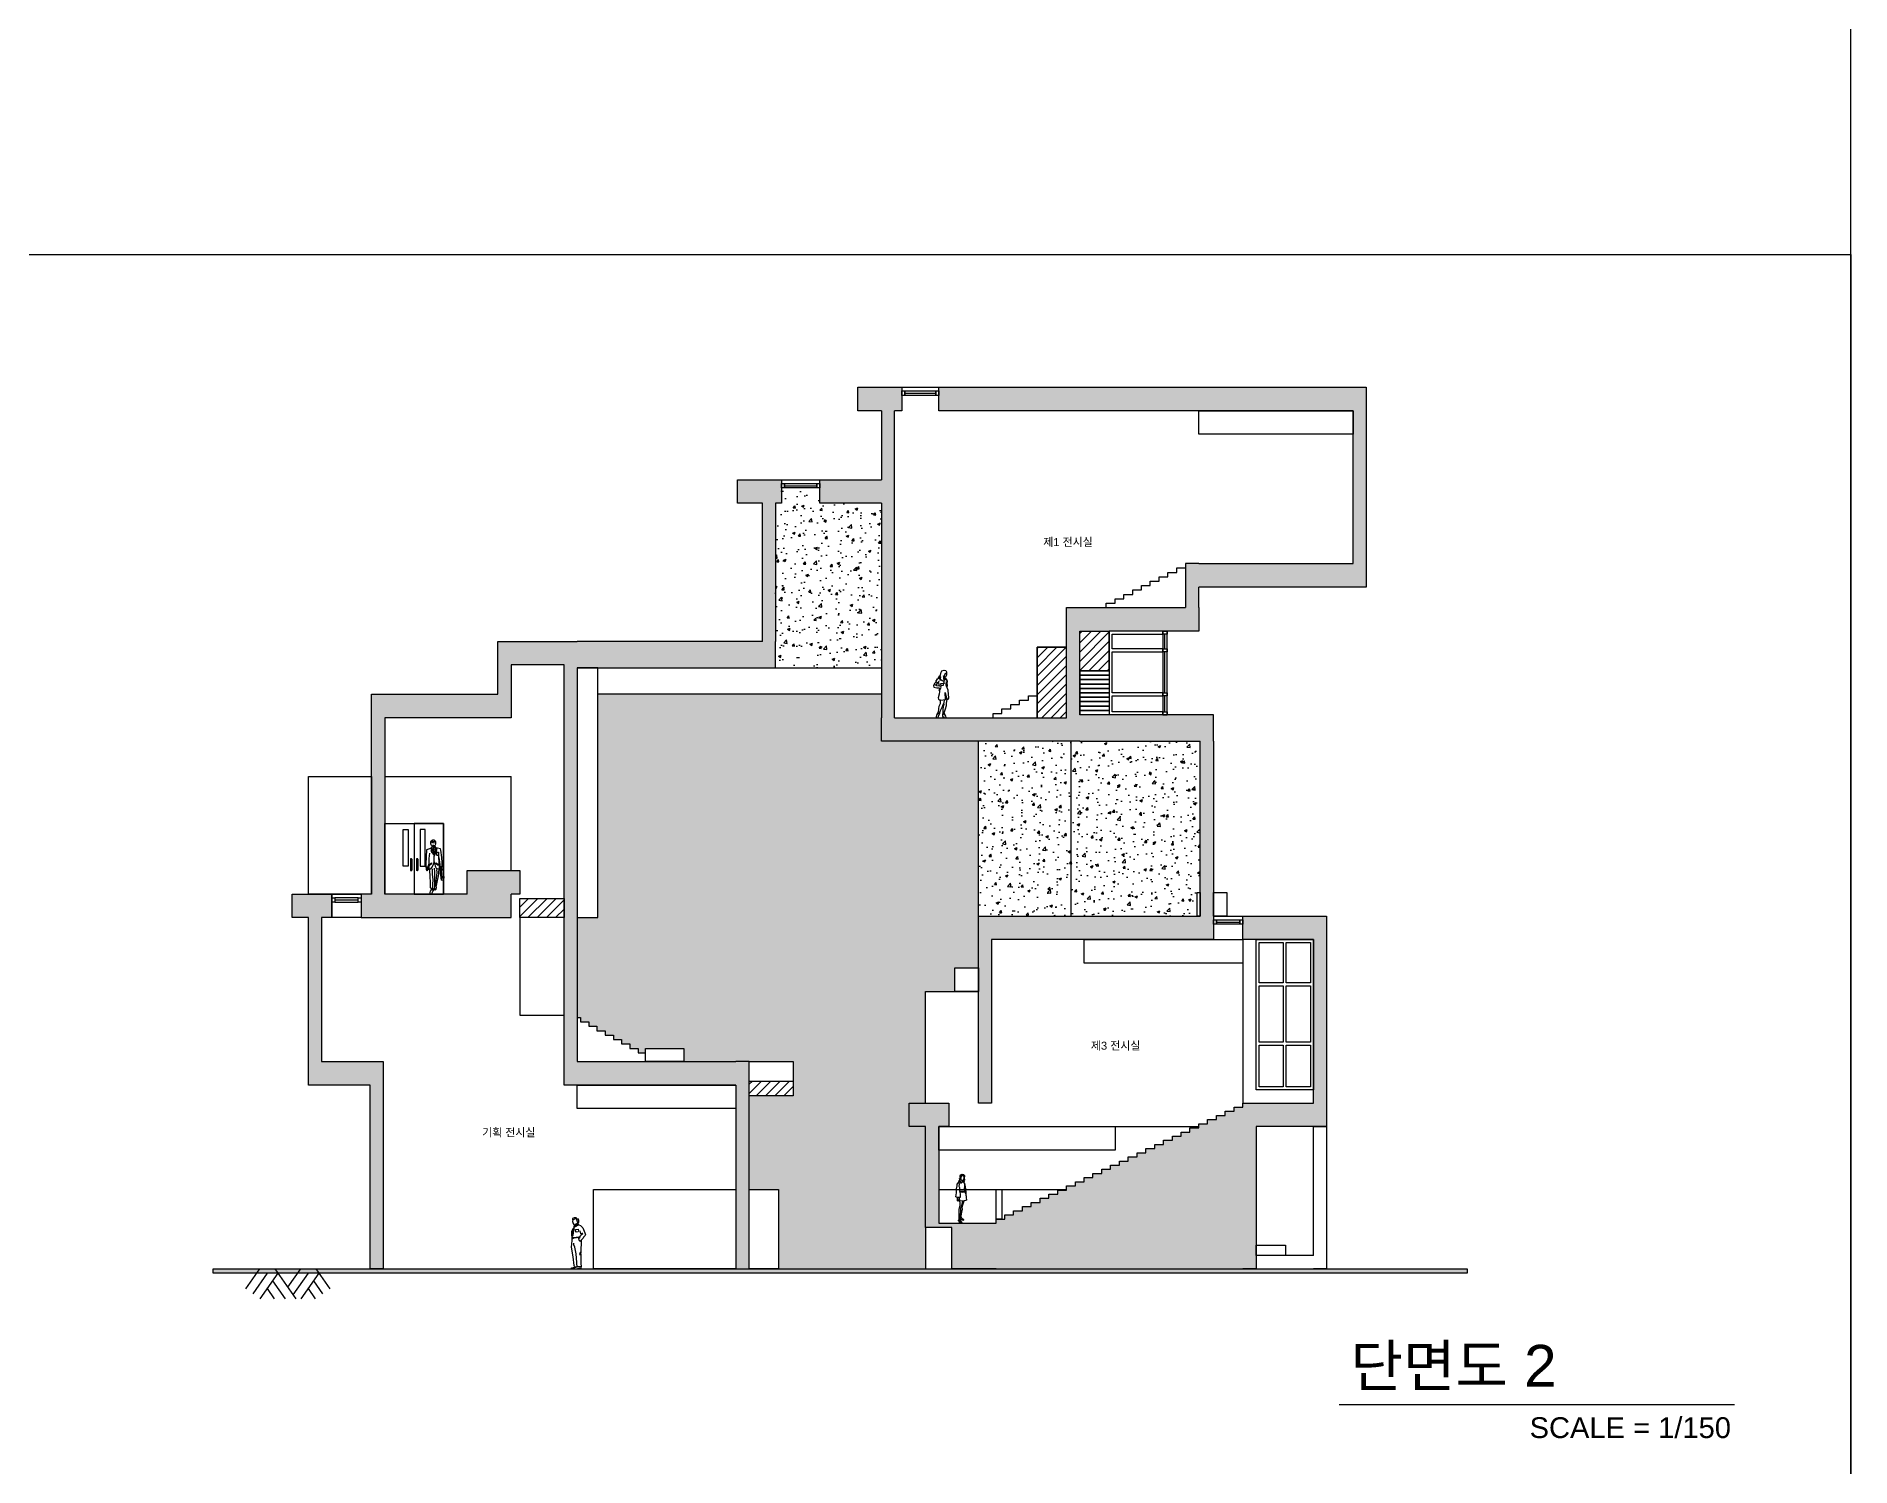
# Model space of a CAD drawing. Header units: millimetres. Extents: x 0 to 336000, y 0 to 193050.
# Drawn here: x 64260 to 126000, y 47842 to 96525 of the extents above; entities that cross this region are included whole.
import ezdxf

# ---------------------------------------------------------------- set-up
doc = ezdxf.new("R2010")
doc.units = ezdxf.units.MM
doc.header["$LTSCALE"] = 20
for name, color, linetype in [('계단', 3, 'Continuous'), ('단면', 2, 'Continuous'), ('대지선', 7, 'Continuous'), ('바닥 해치', 5, 'Continuous'), ('옅은선', 40, 'Continuous'), ('유리', 7, 'Continuous'), ('입면', 7, 'Continuous'), ('창호', 4, 'Continuous')]:
    doc.layers.add(name, color=color, linetype=linetype)
doc.styles.get("Standard").update_dxf_attribs({"font": 'arial.ttf'})

msp = doc.modelspace()

# ---------------------------------------------------------------- hatches: boundary and pattern name
at = {"layer": '단면'}
h = msp.add_hatch(color=256, dxfattribs=at)
h.dxf.hatch_style = 1
h.paths.add_polyline_path([(105767, 59420), (108167, 59420), (108167, 60220), (108167, 66580), (107717, 66580), (105317, 66580), (105317, 65780), (107717, 65780), (107717, 60220), (105767, 60220), (105317, 60220), (105317, 60079), (105017, 60079), (105017, 59938), (104717, 59938), (104717, 59797), (104417, 59797), (104417, 59656), (104117, 59656), (104117, 59515), (103817, 59515), (103817, 59374), (103517, 59374), (103517, 59233), (103217, 59233), (103217, 59092), (102917, 59092), (102917, 58951), (102617, 58951), (102617, 58810), (102317, 58810), (102317, 58669), (102017, 58669), (102017, 58528), (101717, 58528), (101717, 58387), (101417, 58387), (101417, 58246), (101117, 58246), (101117, 58105), (100817, 58105), (100817, 57964), (100517, 57964), (100517, 57823), (100217, 57823), (100217, 57682), (99917, 57682), (99917, 57541), (99617, 57541), (99617, 57400), (99317, 57400), (99317, 57259), (99017, 57259), (99017, 57118), (98717, 57118), (98717, 56977), (98417, 56977), (98417, 56836), (98117, 56836), (98117, 56695), (97817, 56695), (97817, 56554), (97517, 56554), (97517, 56413), (97217, 56413), (97217, 56272), (96917, 56272), (96917, 56131), (95417, 56131), (94967, 56131), (94967, 59420), (95317, 59420), (95317, 60220), (93967, 60220), (93967, 59420), (94517, 59420), (94517, 55981), (94967, 55981), (95417, 55981), (95417, 54580), (105767, 54580)])
h.paths.add_polyline_path([(103817, 77080), (103817, 77780), (109517, 77780), (109517, 78580), (109517, 84580), (109067, 84580), (94967, 84580), (94967, 83780), (109067, 83780), (109067, 78580), (103817, 78580), (103367, 78580), (103367, 77080), (99767, 77080), (99317, 77080), (99317, 75730), (99317, 73330), (98317, 73330), (93467, 73330), (93467, 83780), (93717, 83780), (93717, 84580), (92217, 84580), (92217, 83780), (93017, 83780), (93017, 81430), (90917, 81430), (90917, 80630), (93017, 80630), (93017, 73330), (93017, 72530), (99767, 72530), (103867, 72530), (103867, 66580), (96767, 66580), (96317, 66580), (96317, 60220), (96767, 60220), (96767, 65780), (104317, 65780), (104317, 66580), (104317, 72530), (104317, 73430), (99767, 73430), (99767, 74930), (99767, 76280), (100767, 76280), (103817, 76280)])
h.paths.add_polyline_path([(89417, 75930), (89417, 80630), (89617, 80630), (89617, 81430), (88117, 81430), (88117, 80630), (88967, 80630), (88967, 75930), (82667, 75930), (82217, 75930), (80417, 75930), (79967, 75930), (79967, 74130), (76117, 74130), (75667, 74130), (75667, 67330), (75317, 67330), (75317, 66530), (80417, 66530), (80417, 67330), (80717, 67330), (80717, 68130), (78917, 68130), (78917, 67330), (76117, 67330), (76117, 73330), (79967, 73330), (80417, 73330), (80417, 75130), (82217, 75130), (82217, 61630), (82217, 60830), (88067, 60830), (88067, 54580), (88517, 54580), (88517, 61630), (88067, 61630), (82667, 61630), (82667, 75030), (89417, 75030)])
h.paths.add_polyline_path([(76067, 61630), (75617, 61630), (73967, 61630), (73967, 66530), (74317, 66530), (74317, 67330), (72967, 67330), (72967, 66530), (73517, 66530), (73517, 61630), (73517, 60830), (75617, 60830), (75617, 54580), (76067, 54580)])
at = {"layer": '대지선'}
h = msp.add_hatch(color=256, dxfattribs=at)
h.dxf.hatch_style = 1
h.paths.add_polyline_path([(112950, 54580), (70275, 54580), (70275, 54430), (112950, 54430)])
at = {"layer": '바닥 해치'}
h = msp.add_hatch(dxfattribs=at)
h.set_pattern_fill('AR-CONC', color=256, scale=5)
h.paths.add_polyline_path([(93017, 80630), (90917, 80630), (90917, 81155), (90817, 81155), (89717, 81155), (89617, 81155), (89617, 80630), (89417, 80630), (89417, 75930), (89417, 75030), (93017, 75030)])
h.paths.add_polyline_path([(99467, 72530), (96317, 72530), (96317, 66580), (96767, 66580), (99467, 66580)])
h.paths.add_polyline_path([(103867, 72530), (99767, 72530), (99467, 72530), (99467, 66580), (103767, 66580), (103767, 67380), (103867, 67380)])
h = msp.add_hatch(dxfattribs=at)
h.set_pattern_fill('ANSI31', color=256, scale=70)
h.paths.add_polyline_path([(82217, 67180), (80717, 67180), (80717, 66530), (82217, 66530)])
h.paths.add_polyline_path([(90017, 60969), (88517, 60969), (88517, 60469), (90017, 60469)])
h.paths.add_polyline_path([(99317, 75730), (98317, 75730), (98317, 73330), (99317, 73330)])
h.paths.add_polyline_path([(100767, 76280), (99767, 76280), (99767, 74930), (100767, 74930)])
h = msp.add_hatch(dxfattribs=at)
h.set_pattern_fill('AR-CONC', color=256, scale=5)
h.paths.add_polyline_path([(96317, 72530), (93017, 72530), (93017, 73330), (93017, 74130), (83367, 74130), (83367, 66530), (82667, 66530), (82667, 63130), (82777, 63130), (82777, 62980), (83057, 62980), (83057, 62830), (83337, 62830), (83337, 62680), (83617, 62680), (83617, 62530), (83897, 62530), (83897, 62380), (84177, 62380), (84177, 62230), (84457, 62230), (84457, 62080), (84737, 62080), (84737, 61930), (84985, 61930), (84985, 62080), (86297, 62080), (86297, 61630), (88067, 61630), (88517, 61630), (90017, 61630), (90017, 60969), (90017, 60469), (88517, 60469), (88517, 57280), (89517, 57280), (89517, 54580), (94517, 54580), (94517, 55981), (94517, 59420), (93967, 59420), (93967, 60220), (94517, 60220), (94517, 64020), (95517, 64020), (95517, 64820), (96317, 64820), (96317, 66580)])

# ---------------------------------------------------------------- linework, layer by layer
for points in [[(126000, 44550), (126000, 193050), (336000, 193050), (336000, 44550), (126000, 44550)], [(63000, 44550), (63000, 89100), (126000, 89100), (126000, 44550), (63000, 44550)]]:
    msp.add_lwpolyline(points, close=True)
at = {"layer": '계단'}
for p, q in [((103067, 78280), (103067, 78430)), ((103067, 78430), (103367, 78430)), ((101867, 77680), (101867, 77830)), ((101867, 77830), (102167, 77830)), ((102167, 77830), (102167, 77980)), ((102167, 77980), (102467, 77980)), ((102467, 77980), (102467, 78130)), ((102467, 78130), (102767, 78130)), ((102767, 78130), (102767, 78280)), ((102767, 78280), (103067, 78280)), ((100667, 77080), (100667, 77230)), ((100667, 77230), (100967, 77230)), ((100967, 77230), (100967, 77380)), ((100967, 77380), (101267, 77380)), ((101267, 77380), (101267, 77530)), ((101267, 77530), (101567, 77530)), ((101567, 77530), (101567, 77680)), ((101567, 77680), (101867, 77680)), ((96817, 73330), (96817, 73480)), ((96817, 73480), (97117, 73480)), ((97117, 73480), (97117, 73630)), ((97117, 73630), (97417, 73630)), ((97417, 73630), (97417, 73780)), ((97417, 73780), (97717, 73780)), ((97717, 73780), (97717, 73930)), ((97717, 73930), (98017, 73930)), ((98017, 73930), (98017, 74080)), ((98017, 74080), (98317, 74080)), ((80717, 66530), (80717, 63205)), ((80717, 63205), (82217, 63205)), ((82667, 63130), (82777, 63130)), ((82777, 63130), (82777, 62980)), ((82777, 62980), (83057, 62980)), ((83057, 62980), (83057, 62830)), ((83057, 62830), (83337, 62830)), ((83337, 62830), (83337, 62680)), ((83337, 62680), (83617, 62680)), ((83617, 62680), (83617, 62530)), ((83617, 62530), (83897, 62530)), ((83897, 62530), (83897, 62380)), ((83897, 62380), (84177, 62380)), ((84177, 62380), (84177, 62230)), ((84177, 62230), (84457, 62230)), ((84457, 62230), (84457, 62080)), ((84457, 62080), (84737, 62080)), ((84737, 62080), (84737, 61930)), ((84737, 61930), (84985, 61930))]:
    msp.add_line(p, q, dxfattribs=at)
for points in [[(99767, 74930), (100767, 74930), (100767, 74780), (99767, 74780)], [(99767, 74780), (100767, 74780), (100767, 74630), (99767, 74630)], [(99767, 74630), (100767, 74630), (100767, 74480), (99767, 74480)], [(99767, 74480), (100767, 74480), (100767, 74330), (99767, 74330)], [(99767, 74330), (100767, 74330), (100767, 74180), (99767, 74180)], [(99767, 74180), (100767, 74180), (100767, 74030), (99767, 74030)], [(99767, 74030), (100767, 74030), (100767, 73880), (99767, 73880)], [(99767, 73880), (100767, 73880), (100767, 73730), (99767, 73730)], [(99767, 73730), (100767, 73730), (100767, 73580), (99767, 73580)], [(99767, 73580), (100767, 73580), (100767, 73430), (99767, 73430)]]:
    msp.add_lwpolyline(points, close=True, dxfattribs=at)
at = {"layer": '단면'}
for p, q in [((104717, 59797), (104717, 59938)), ((104717, 59938), (105017, 59938)), ((105017, 59938), (105017, 60079)), ((105017, 60079), (105317, 60079)), ((103517, 59233), (103517, 59374)), ((103517, 59374), (103817, 59374)), ((103817, 59374), (103817, 59515)), ((103817, 59515), (104117, 59515)), ((104117, 59515), (104117, 59656)), ((104117, 59656), (104417, 59656)), ((104417, 59656), (104417, 59797)), ((104417, 59797), (104717, 59797)), ((102017, 58528), (102017, 58669)), ((102017, 58669), (102317, 58669)), ((102317, 58669), (102317, 58810)), ((102317, 58810), (102617, 58810)), ((102617, 58810), (102617, 58951)), ((102617, 58951), (102917, 58951)), ((102917, 58951), (102917, 59092)), ((102917, 59092), (103217, 59092)), ((103217, 59092), (103217, 59233)), ((103217, 59233), (103517, 59233)), ((100817, 57964), (100817, 58105)), ((100817, 58105), (101117, 58105)), ((101117, 58105), (101117, 58246)), ((101117, 58246), (101417, 58246)), ((101417, 58246), (101417, 58387)), ((101417, 58387), (101717, 58387)), ((101717, 58387), (101717, 58528)), ((101717, 58528), (102017, 58528)), ((99617, 57400), (99617, 57541)), ((99617, 57541), (99917, 57541)), ((99917, 57541), (99917, 57682)), ((99917, 57682), (100217, 57682)), ((100217, 57682), (100217, 57823)), ((100217, 57823), (100517, 57823)), ((100517, 57823), (100517, 57964)), ((100517, 57964), (100817, 57964)), ((98117, 56695), (98117, 56836)), ((98117, 56836), (98417, 56836)), ((98417, 56836), (98417, 56977)), ((98417, 56977), (98717, 56977)), ((98717, 56977), (98717, 57118)), ((98717, 57118), (99017, 57118)), ((99017, 57118), (99017, 57259)), ((99017, 57259), (99317, 57259)), ((99317, 57259), (99317, 57400)), ((99317, 57400), (99617, 57400)), ((96917, 56131), (96917, 56272)), ((96917, 56272), (97217, 56272)), ((97217, 56272), (97217, 56413)), ((97217, 56413), (97517, 56413)), ((97517, 56413), (97517, 56554)), ((97517, 56554), (97817, 56554)), ((97817, 56554), (97817, 56695)), ((97817, 56695), (98117, 56695)), ((108589, 49958), (122047, 49958))]:
    msp.add_line(p, q, dxfattribs=at)
for points in [[(93017, 83780), (92217, 83780), (92217, 84580), (93717, 84580), (93717, 83780), (93467, 83780)], [(109067, 83780), (94967, 83780), (94967, 84580), (109067, 84580)], [(109067, 84580), (109067, 84580), (109517, 84580), (109517, 78580)], [(93017, 83780), (93017, 81430)], [(93467, 73330), (93467, 83780)], [(109067, 78580), (109067, 83780)], [(88967, 80630), (88117, 80630), (88117, 81430), (89617, 81430), (89617, 80630), (89417, 80630)], [(93017, 80630), (90917, 80630), (90917, 81430), (93017, 81430)], [(88967, 75930), (88967, 80630)], [(89417, 80630), (89417, 80630), (89417, 75930)], [(93017, 80630), (93017, 73330)], [(103817, 78580), (103367, 78580), (103367, 77080)], [(103817, 78580), (109067, 78580)], [(109517, 78580), (109517, 77780), (103817, 77780)], [(103817, 77080), (103817, 77780)], [(99317, 75730), (99317, 77080), (99767, 77080)], [(99767, 77080), (103367, 77080)], [(103817, 77080), (103817, 76280), (100767, 76280)], [(99767, 74930), (100767, 74930), (100767, 76280)], [(79967, 74130), (79967, 75930), (80417, 75930)], [(80417, 75930), (82217, 75930)], [(82217, 75930), (82667, 75930)], [(82667, 75030), (89417, 75030), (89417, 75930)], [(88967, 75930), (82667, 75930)], [(98317, 73330), (98317, 75730), (99317, 75730)], [(80417, 75130), (80417, 73330), (79967, 73330)], [(82217, 75130), (80417, 75130)], [(82217, 61630), (82217, 75130)], [(82667, 75030), (82667, 61630)], [(99767, 74930), (99767, 73430)], [(75667, 67330), (75667, 74130), (76117, 74130)], [(76117, 74130), (79967, 74130)], [(76117, 73330), (76117, 67330)], [(79967, 73330), (76117, 73330)], [(99767, 72530), (93017, 72530), (93017, 73330)], [(93467, 73330), (98317, 73330)], [(104317, 72530), (104317, 73430), (99767, 73430)], [(99767, 72530), (103867, 72530)], [(103867, 66580), (103867, 72530)], [(104317, 72530), (104317, 72530), (104317, 66580)], [(78917, 67330), (78917, 68130), (80717, 68130), (80717, 67330), (80417, 67330)], [(73517, 66530), (72967, 66530), (72967, 67330), (74317, 67330), (74317, 66530), (73967, 66530)], [(75667, 67330), (75317, 67330), (75317, 66530), (80417, 66530), (80417, 67330)], [(78917, 67330), (76117, 67330)], [(73517, 61630), (73517, 66530)], [(73967, 66530), (73967, 66530), (73967, 61630)], [(96767, 65780), (96767, 60220), (96317, 60220), (96317, 66580), (96767, 66580)], [(96767, 66580), (103867, 66580)], [(104317, 66580), (104317, 65780), (96767, 65780)], [(107717, 65780), (105317, 65780), (105317, 66580), (107717, 66580)], [(107717, 66580), (107717, 66580), (108167, 66580), (108167, 60220)], [(107717, 60220), (107717, 60220), (107717, 65780)], [(75617, 60830), (73517, 60830), (73517, 61630)], [(73967, 61630), (75617, 61630)], [(75617, 61630), (76067, 61630), (76067, 54580), (75617, 54580), (75617, 60830)], [(88067, 60830), (82217, 60830), (82217, 61630)], [(82667, 61630), (88067, 61630)], [(88067, 60830), (88067, 54580), (88517, 54580), (88517, 61630), (88067, 61630)], [(94517, 59420), (93967, 59420), (93967, 60220), (95317, 60220), (95317, 59420), (94967, 59420)], [(105317, 60079), (105317, 60220), (105767, 60220)], [(108167, 60220), (108167, 60220), (108167, 59420), (105767, 59420)], [(105767, 60220), (107717, 60220)], [(94967, 55981), (94517, 55981), (94517, 59420)], [(94967, 59420), (94967, 56131)], [(105767, 59420), (105767, 54580), (105317, 54580)], [(94967, 56131), (95417, 56131)], [(95417, 55981), (94967, 55981)], [(95417, 56131), (96917, 56131)], [(96917, 54580), (95417, 54580), (95417, 55981)]]:
    msp.add_lwpolyline(points, dxfattribs=at)
for points in [[(99767, 76280), (100767, 76280), (100767, 74930), (99767, 74930)], [(98317, 73330), (99317, 73330), (99317, 75730), (98317, 75730)], [(80717, 67180), (82217, 67180), (82217, 66530), (80717, 66530)], [(84985, 62080), (86297, 62080), (86297, 61630), (84985, 61630)], [(88517, 60969), (90017, 60969), (90017, 60469), (88517, 60469)]]:
    msp.add_lwpolyline(points, close=True, dxfattribs=at)
at = {"layer": '대지선'}
for p, q in [((71853, 54580), (71377, 53899)), ((72115, 54430), (71623, 53727)), ((72481, 54430), (71869, 53555)), ((72376, 54580), (73093, 53555)), ((73246, 54580), (72811, 53958)), ((73507, 54430), (72994, 53697)), ((73873, 54430), (73261, 53555)), ((73768, 54580), (74244, 53899)), ((72115, 53907), (72360, 53555)), ((72298, 54168), (72727, 53555)), ((73507, 53907), (73753, 53555)), ((73690, 54168), (73998, 53727))]:
    msp.add_line(p, q, dxfattribs=at)
msp.add_lwpolyline([(112950, 54430), (70275, 54430), (70275, 54580), (112950, 54580)], close=True, dxfattribs=at)
at = {"layer": '옅은선'}
for p, q in [((94958, 74690), (94984, 74750)), ((94984, 74750), (95032, 74782)), ((95038, 74725), (94984, 74690)), ((95032, 74782), (95048, 74884)), ((95032, 74667), (95038, 74725)), ((95048, 74884), (95077, 74929)), ((95077, 74929), (95156, 74952)), ((95134, 74754), (95128, 74664)), ((95153, 74696), (95134, 74754)), ((95172, 74805), (95150, 74773)), ((95150, 74773), (95160, 74718)), ((95156, 74952), (95204, 74936)), ((95160, 74718), (95163, 74648)), ((95195, 74709), (95160, 74709)), ((95179, 74824), (95172, 74805)), ((95208, 74843), (95179, 74824)), ((95211, 74734), (95195, 74709)), ((95204, 74936), (95233, 74900)), ((95233, 74868), (95208, 74843)), ((95233, 74782), (95211, 74734)), ((95233, 74900), (95233, 74868)), ((95233, 74868), (95236, 74827)), ((95236, 74827), (95233, 74782)), ((94821, 74498), (94786, 74421)), ((94786, 74421), (94796, 74370)), ((94796, 74370), (94907, 74351)), ((94875, 74559), (94821, 74498)), ((94885, 74437), (94847, 74447)), ((94863, 74444), (94904, 74476)), ((94866, 74562), (94891, 74597)), ((94875, 74556), (94866, 74562)), ((94904, 74543), (94875, 74559)), ((94907, 74418), (94885, 74437)), ((94891, 74597), (94927, 74661)), ((94927, 74511), (94904, 74543)), ((94904, 74476), (94927, 74511)), ((94997, 74412), (94907, 74418)), ((94907, 74351), (94994, 74351)), ((94936, 74504), (94923, 74511)), ((94927, 74661), (94955, 74683)), ((94962, 74540), (94936, 74504)), ((94955, 74683), (94981, 74693)), ((94984, 74690), (94958, 74690)), ((94962, 74540), (94987, 74591)), ((94974, 74517), (94962, 74540)), ((94965, 74026), (94990, 74141)), ((94997, 74412), (94974, 74517)), ((95003, 74319), (94974, 74275)), ((94974, 74275), (95000, 74281)), ((94981, 74693), (95006, 74645)), ((94990, 74141), (95006, 74217)), ((94994, 74351), (95003, 74319)), ((95038, 74396), (94997, 74412)), ((95000, 74281), (95042, 74338)), ((95006, 74217), (95000, 74281)), ((95006, 74645), (95010, 74610)), ((95010, 74610), (95038, 74623)), ((95038, 74623), (95032, 74667)), ((95080, 74588), (95035, 74626)), ((95035, 74495), (95118, 74504)), ((95054, 74421), (95035, 74495)), ((95054, 74374), (95038, 74396)), ((95042, 74338), (95054, 74374)), ((95067, 74418), (95054, 74421)), ((95115, 74431), (95067, 74418)), ((95137, 74568), (95080, 74588)), ((95121, 74441), (95115, 74431)), ((95118, 74504), (95121, 74441)), ((95128, 74664), (95147, 74610)), ((95147, 74610), (95137, 74568)), ((95166, 74616), (95147, 74610)), ((95147, 74610), (95147, 74565)), ((95147, 74565), (95147, 74514)), ((95147, 74514), (95150, 74489)), ((95163, 74648), (95153, 74696)), ((95166, 74690), (95198, 74677)), ((95176, 74658), (95166, 74690)), ((95176, 74623), (95166, 74616)), ((95176, 74623), (95176, 74658)), ((95208, 74629), (95176, 74623)), ((95198, 73949), (95188, 74192)), ((95188, 74192), (95246, 73949)), ((95198, 74677), (95227, 74642)), ((95208, 74514), (95204, 74434)), ((95204, 74434), (95214, 74428)), ((95230, 74607), (95208, 74629)), ((95233, 74520), (95208, 74514)), ((95214, 74428), (95239, 74428)), ((95227, 74642), (95230, 74607)), ((95259, 74603), (95227, 74642)), ((95230, 74527), (95236, 74565)), ((95249, 74489), (95230, 74527)), ((95236, 74412), (95249, 74489)), ((95291, 74271), (95236, 74412)), ((95259, 74498), (95243, 74498)), ((95255, 74501), (95268, 74565)), ((95268, 74565), (95259, 74603)), ((95262, 74441), (95259, 74498)), ((95259, 74358), (95262, 74441)), ((95303, 74125), (95291, 74271)), ((95310, 74022), (95303, 74125)), ((94927, 73476), (94895, 73425)), ((94949, 73460), (94927, 73476)), ((94930, 73476), (94962, 73524)), ((94962, 73524), (94968, 73633)), ((94968, 73955), (94965, 74026)), ((94984, 73936), (94968, 73955)), ((94968, 73633), (94987, 73732)), ((95000, 73930), (94984, 73936)), ((94997, 73496), (94984, 73467)), ((94987, 73732), (95032, 73818)), ((94990, 73454), (95003, 73476)), ((95000, 73531), (94997, 73496)), ((95032, 73933), (95000, 73930)), ((95016, 73563), (95000, 73531)), ((95003, 73476), (95000, 73531)), ((95054, 73630), (95016, 73563)), ((95032, 73933), (95198, 73949)), ((95032, 73818), (95032, 73933)), ((95080, 73709), (95054, 73630)), ((95105, 73773), (95080, 73709)), ((95112, 73543), (95102, 73467)), ((95131, 73802), (95105, 73773)), ((95124, 73719), (95109, 73614)), ((95109, 73614), (95112, 73543)), ((95137, 73780), (95124, 73719)), ((95140, 73837), (95131, 73802)), ((95134, 73818), (95137, 73780)), ((95153, 73943), (95140, 73837)), ((95156, 73499), (95195, 73630)), ((95160, 73464), (95156, 73499)), ((95195, 73630), (95230, 73745)), ((95208, 73962), (95201, 73955)), ((95243, 73962), (95208, 73962)), ((95227, 73831), (95259, 73955)), ((95230, 73745), (95227, 73831)), ((95246, 73949), (95294, 73962)), ((95294, 73962), (95310, 73994)), ((95310, 73994), (95310, 74022)), ((94895, 73425), (94875, 73377)), ((94875, 73377), (94875, 73333)), ((94875, 73333), (94917, 73333)), ((94917, 73333), (94946, 73349)), ((94946, 73349), (94981, 73448)), ((94984, 73467), (94949, 73460)), ((94981, 73448), (94990, 73454)), ((95102, 73467), (95096, 73435)), ((95096, 73435), (95096, 73377)), ((95096, 73377), (95112, 73371)), ((95121, 73448), (95102, 73467)), ((95112, 73371), (95131, 73371)), ((95144, 73464), (95121, 73448)), ((95131, 73371), (95147, 73342)), ((95176, 73460), (95144, 73464)), ((95147, 73342), (95204, 73330)), ((95176, 73448), (95176, 73460)), ((95211, 73387), (95176, 73448)), ((95204, 73330), (95223, 73336)), ((95223, 73336), (95211, 73387)), ((77700, 69148), (77729, 69171)), ((77729, 69171), (77758, 69181)), ((77758, 69181), (77784, 69174)), ((77784, 69174), (77813, 69164)), ((77813, 69164), (77830, 69141)), ((77543, 68841), (77518, 68366)), ((77638, 68871), (77543, 68841)), ((77615, 68540), (77613, 68352)), ((77645, 68727), (77615, 68540)), ((77688, 68892), (77638, 68871)), ((77682, 69112), (77700, 69148)), ((77684, 69084), (77682, 69112)), ((77690, 69042), (77684, 69084)), ((77685, 69070), (77713, 69132)), ((77732, 68936), (77688, 68892)), ((77688, 68892), (77694, 68821)), ((77710, 68827), (77688, 68795)), ((77688, 68795), (77814, 68631)), ((77701, 69007), (77690, 69042)), ((77694, 68821), (77710, 68827)), ((77707, 68989), (77701, 69007)), ((77738, 68838), (77705, 68910)), ((77732, 68960), (77707, 68989)), ((77713, 69132), (77739, 69132)), ((77768, 69090), (77716, 69077)), ((77774, 68950), (77732, 68960)), ((77732, 68936), (77732, 68960)), ((77775, 68902), (77732, 68936)), ((77813, 68681), (77738, 68838)), ((77739, 69132), (77758, 69119)), ((77739, 69002), (77765, 68996)), ((77756, 68871), (77739, 68837)), ((77775, 68902), (77756, 68871)), ((77756, 68871), (77825, 68734)), ((77758, 69119), (77781, 69119)), ((77765, 68996), (77793, 69003)), ((77768, 69090), (77810, 69074)), ((77771, 69055), (77768, 69090)), ((77770, 68772), (77797, 68873)), ((77813, 68969), (77774, 68950)), ((77832, 68944), (77775, 68902)), ((77797, 68873), (77775, 68902)), ((77781, 69119), (77810, 69135)), ((77815, 68848), (77797, 68873)), ((77801, 68621), (77814, 68631)), ((77801, 68569), (77801, 68621)), ((77802, 68427), (77801, 68569)), ((77810, 69135), (77819, 69129)), ((77811, 68670), (77862, 68905)), ((77814, 68631), (77811, 68670)), ((77822, 68977), (77813, 68969)), ((77814, 68631), (77894, 68821)), ((77862, 68905), (77815, 68848)), ((77819, 69129), (77832, 69100)), ((77830, 68996), (77822, 68977)), ((77822, 68974), (77832, 68944)), ((77830, 69141), (77845, 69116)), ((77844, 69039), (77830, 68996)), ((77832, 69100), (77847, 69089)), ((77853, 68909), (77832, 68944)), ((77848, 69048), (77844, 69039)), ((77845, 69116), (77847, 69089)), ((77847, 69089), (77848, 69048)), ((77862, 68905), (77853, 68909)), ((77916, 68888), (77862, 68905)), ((77872, 68837), (77887, 68840)), ((77894, 68821), (77872, 68837)), ((77887, 68840), (77889, 68895)), ((77894, 68657), (77891, 68760)), ((77891, 68760), (77945, 68757)), ((77904, 68647), (77894, 68657)), ((77929, 68647), (77904, 68647)), ((78010, 68866), (77916, 68888)), ((77942, 68663), (77929, 68647)), ((77945, 68757), (77942, 68663)), ((77956, 68579), (77958, 68711)), ((77956, 68579), (77984, 68414)), ((77970, 68430), (77956, 68579)), ((78020, 68830), (78010, 68866)), ((78063, 68578), (78020, 68830)), ((78074, 68409), (78063, 68578)), ((77518, 68366), (77517, 68267)), ((77517, 68267), (77521, 68238)), ((77521, 68238), (77529, 68243)), ((77571, 68243), (77529, 68243)), ((77529, 68243), (77535, 68227)), ((77535, 68227), (77529, 68211)), ((77529, 68211), (77532, 68169)), ((77532, 68169), (77541, 68147)), ((77541, 68147), (77564, 68127)), ((77553, 68200), (77554, 68205)), ((77554, 68182), (77553, 68200)), ((77554, 68205), (77561, 68205)), ((77567, 68146), (77554, 68182)), ((77561, 68205), (77573, 68188)), ((77564, 68127), (77577, 68130)), ((77577, 68130), (77567, 68146)), ((77571, 68243), (77590, 68234)), ((77577, 68211), (77571, 68243)), ((77573, 68188), (77590, 68159)), ((77590, 68173), (77577, 68211)), ((77590, 68234), (77613, 68352)), ((77590, 68159), (77590, 68173)), ((77613, 68352), (77616, 68188)), ((77616, 68188), (77657, 68185)), ((77664, 67982), (77638, 68185)), ((77707, 68357), (77643, 68300)), ((77643, 68309), (77647, 68337)), ((77643, 68300), (77643, 68309)), ((77647, 68337), (77706, 68398)), ((77657, 68185), (77680, 68193)), ((77669, 67665), (77664, 67982)), ((77680, 68193), (77725, 68234)), ((77706, 68398), (77707, 68357)), ((77725, 68234), (77766, 68311)), ((77747, 68002), (77737, 68188)), ((77760, 67824), (77747, 68002)), ((77766, 68311), (77789, 68375)), ((77789, 68375), (77802, 68427)), ((77795, 68214), (77812, 68076)), ((77802, 68427), (77832, 68298)), ((77812, 68076), (77814, 67613)), ((77832, 68298), (77844, 68263)), ((77843, 67584), (77899, 68065)), ((77844, 68263), (77866, 68217)), ((77865, 68358), (77868, 68398)), ((77936, 68301), (77865, 68358)), ((77866, 68217), (77895, 68196)), ((77868, 68398), (77937, 68334)), ((77941, 68011), (77872, 67619)), ((77895, 68196), (77921, 68192)), ((77899, 68065), (77895, 68163)), ((77921, 68192), (77982, 68198)), ((77937, 68334), (77936, 68301)), ((77951, 68102), (77941, 68011)), ((77968, 68196), (77951, 68102)), ((77982, 68198), (77970, 68430)), ((77984, 68414), (78008, 68249)), ((78021, 68255), (78008, 68249)), ((78010, 68134), (78012, 68151)), ((78018, 68110), (78010, 68134)), ((78016, 68240), (78011, 68202)), ((78011, 68202), (78012, 68182)), ((78021, 68158), (78012, 68182)), ((78012, 68151), (78018, 68165)), ((78014, 68084), (78018, 68110)), ((78015, 68058), (78014, 68084)), ((78043, 67801), (78015, 68058)), ((78021, 68255), (78016, 68240)), ((78021, 68158), (78017, 68149)), ((78017, 68149), (78017, 68137)), ((78017, 68137), (78021, 68117)), ((78018, 68110), (78021, 68117)), ((78032, 68256), (78021, 68255)), ((78027, 68157), (78021, 68158)), ((78021, 68117), (78038, 68149)), ((78028, 68159), (78027, 68157)), ((78028, 68191), (78030, 68203)), ((78028, 68191), (78028, 68178)), ((78028, 68178), (78039, 68180)), ((78028, 68178), (78029, 68169)), ((78029, 68169), (78028, 68159)), ((78037, 68173), (78029, 68169)), ((78030, 68203), (78033, 68207)), ((78047, 68256), (78032, 68256)), ((78033, 68207), (78036, 68205)), ((78036, 68205), (78038, 68195)), ((78050, 68169), (78037, 68173)), ((78038, 68195), (78039, 68180)), ((78038, 68149), (78052, 68164)), ((78039, 68180), (78046, 68179)), ((78046, 68147), (78041, 68131)), ((78041, 68131), (78061, 67881)), ((78046, 68179), (78053, 68174)), ((78066, 68167), (78046, 68147)), ((78055, 68254), (78047, 68256)), ((78052, 68164), (78050, 68169)), ((78052, 68164), (78057, 68167)), ((78053, 68174), (78057, 68167)), ((78054, 68173), (78059, 68182)), ((78074, 68247), (78055, 68254)), ((78057, 68236), (78060, 68250)), ((78064, 68221), (78057, 68236)), ((78057, 68167), (78066, 68167)), ((78059, 68182), (78062, 68193)), ((78062, 68203), (78064, 68221)), ((78062, 68193), (78062, 68203)), ((78084, 68163), (78066, 68167)), ((78074, 68247), (78074, 68409)), ((78096, 68156), (78084, 68163)), ((78104, 68141), (78096, 68156)), ((78139, 67894), (78104, 68141)), ((77663, 67429), (77650, 67386)), ((77650, 67386), (77656, 67355)), ((77656, 67355), (77676, 67330)), ((77692, 67471), (77663, 67429)), ((77679, 67545), (77669, 67665)), ((77676, 67330), (77718, 67352)), ((77747, 67481), (77679, 67545)), ((77702, 67521), (77692, 67471)), ((77695, 67484), (77724, 67484)), ((77718, 67352), (77759, 67416)), ((77724, 67484), (77743, 67474)), ((77743, 67474), (77753, 67464)), ((77747, 67481), (77760, 67824)), ((77797, 67519), (77747, 67481)), ((77753, 67464), (77795, 67503)), ((77759, 67416), (77763, 67445)), ((77763, 67445), (77774, 67459)), ((77774, 67459), (77777, 67456)), ((77777, 67456), (77800, 67475)), ((77804, 67526), (77797, 67519)), ((77800, 67475), (77797, 67519)), ((77814, 67613), (77804, 67526)), ((77809, 67547), (77817, 67503)), ((77843, 67584), (77814, 67613)), ((77817, 67503), (77838, 67476)), ((77838, 67476), (77867, 67493)), ((77867, 67610), (77843, 67584)), ((77872, 67619), (77867, 67610)), ((77880, 67555), (77867, 67610)), ((77867, 67493), (77880, 67555)), ((78043, 67801), (78061, 67881)), ((78043, 67801), (78105, 67811)), ((78061, 67881), (78139, 67894)), ((78105, 67811), (78139, 67894)), ((95599, 57457), (95625, 57503)), ((95599, 57397), (95599, 57457)), ((95625, 57503), (95647, 57529)), ((95649, 57568), (95644, 57553)), ((95644, 57553), (95651, 57539)), ((95647, 57529), (95690, 57546)), ((95678, 57457), (95647, 57527)), ((95659, 57553), (95649, 57568)), ((95661, 57570), (95659, 57553)), ((95680, 57616), (95661, 57570)), ((95668, 57380), (95678, 57457)), ((95673, 57656), (95699, 57656)), ((95685, 57620), (95673, 57656)), ((95714, 57618), (95680, 57616)), ((95704, 57620), (95685, 57620)), ((95690, 57546), (95731, 57479)), ((95695, 57740), (95719, 57776)), ((95697, 57692), (95695, 57740)), ((95707, 57654), (95697, 57692)), ((95699, 57656), (95707, 57654)), ((95723, 57632), (95704, 57620)), ((95711, 57685), (95709, 57654)), ((95709, 57654), (95723, 57632)), ((95716, 57666), (95711, 57685)), ((95723, 57635), (95714, 57618)), ((95723, 57707), (95716, 57666)), ((95719, 57776), (95738, 57784)), ((95719, 57565), (95735, 57611)), ((95728, 57539), (95719, 57565)), ((95745, 57743), (95723, 57707)), ((95735, 57611), (95723, 57635)), ((95731, 57479), (95728, 57539)), ((95767, 57517), (95728, 57532)), ((95735, 57608), (95759, 57592)), ((95738, 57784), (95757, 57793)), ((95793, 57738), (95745, 57743)), ((95757, 57793), (95786, 57786)), ((95759, 57592), (95803, 57587)), ((95805, 57527), (95767, 57517)), ((95786, 57786), (95807, 57788)), ((95793, 57544), (95791, 57587)), ((95822, 57728), (95793, 57738)), ((95812, 57524), (95793, 57544)), ((95803, 57587), (95834, 57642)), ((95807, 57788), (95843, 57748)), ((95810, 57527), (95848, 57479)), ((95831, 57558), (95812, 57524)), ((95836, 57702), (95822, 57728)), ((95827, 57606), (95827, 57592)), ((95846, 57599), (95827, 57606)), ((95827, 57592), (95831, 57558)), ((95834, 57642), (95836, 57702)), ((95841, 57709), (95836, 57688)), ((95836, 57688), (95836, 57647)), ((95836, 57647), (95846, 57628)), ((95843, 57748), (95841, 57709)), ((95846, 57628), (95846, 57599)), ((95851, 57431), (95846, 57476)), ((95848, 57479), (95870, 57371)), ((95858, 57373), (95851, 57431)), ((95551, 57028), (95577, 57160)), ((95594, 57006), (95551, 57028)), ((95572, 57296), (95599, 57397)), ((95577, 57160), (95572, 57296)), ((95611, 57009), (95594, 57006)), ((95608, 56889), (95611, 57009)), ((95623, 56881), (95608, 56889)), ((95611, 57013), (95709, 57016)), ((95623, 56968), (95620, 57009)), ((95630, 56920), (95623, 56968)), ((95656, 56889), (95623, 56881)), ((95673, 56908), (95630, 56920)), ((95678, 56884), (95656, 56889)), ((95663, 57016), (95663, 56997)), ((95663, 56997), (95668, 56961)), ((95685, 57335), (95668, 57380)), ((95668, 56961), (95671, 56937)), ((95671, 56937), (95673, 56908)), ((95831, 56896), (95678, 56884)), ((95678, 56884), (95685, 56826)), ((95685, 56826), (95683, 56745)), ((95687, 57217), (95685, 57335)), ((95714, 57126), (95687, 57217)), ((95690, 57213), (95690, 57201)), ((95731, 57205), (95690, 57213)), ((95690, 57201), (95764, 57191)), ((95709, 57016), (95714, 57126)), ((95764, 57205), (95731, 57205)), ((95767, 57208), (95764, 57193)), ((95764, 57193), (95810, 57193)), ((95764, 56776), (95783, 56891)), ((95812, 57213), (95767, 57208)), ((95788, 56754), (95836, 56896)), ((95810, 57193), (95841, 57196)), ((95851, 57229), (95812, 57213)), ((95879, 56898), (95831, 56896)), ((95841, 57196), (95851, 57201)), ((95846, 57323), (95858, 57373)), ((95851, 57232), (95846, 57323)), ((95860, 57222), (95851, 57232)), ((95853, 57201), (95860, 57205)), ((95863, 57186), (95853, 57201)), ((95860, 57205), (95860, 57222)), ((95889, 57124), (95863, 57186)), ((95870, 57371), (95884, 57296)), ((95913, 56913), (95879, 56898)), ((95884, 57296), (95889, 57181)), ((95889, 57181), (95889, 57124)), ((95889, 57124), (95894, 57088)), ((95894, 57088), (95896, 57049)), ((95896, 57049), (95896, 57009)), ((95896, 57009), (95913, 56915)), ((82565, 56314), (82511, 56285)), ((82511, 56285), (82511, 56249)), ((82511, 56249), (82536, 56260)), ((82514, 56249), (82511, 56192)), ((82511, 56192), (82529, 56123)), ((82536, 56260), (82612, 56289)), ((82633, 56307), (82565, 56314)), ((82612, 56289), (82655, 56285)), ((82655, 56285), (82633, 56307)), ((82655, 56282), (82676, 56289)), ((82655, 56260), (82655, 56282)), ((82655, 56231), (82655, 56260)), ((82666, 56213), (82655, 56231)), ((82669, 56185), (82666, 56213)), ((82684, 56206), (82669, 56185)), ((82676, 56289), (82712, 56235)), ((82694, 56203), (82684, 56206)), ((82687, 56152), (82694, 56203)), ((82712, 56235), (82705, 56149)), ((95635, 56236), (95647, 56246)), ((95635, 56210), (95635, 56236)), ((95659, 56191), (95635, 56210)), ((95647, 56246), (95654, 56217)), ((95683, 56745), (95649, 56601)), ((95649, 56601), (95654, 56423)), ((95656, 56282), (95651, 56246)), ((95654, 56423), (95656, 56282)), ((95654, 56217), (95680, 56200)), ((95661, 56195), (95659, 56191)), ((95671, 56179), (95661, 56195)), ((95680, 56200), (95702, 56171)), ((95704, 56212), (95685, 56203)), ((95745, 56270), (95690, 56296)), ((95692, 56325), (95716, 56519)), ((95695, 56272), (95692, 56325)), ((95711, 56217), (95695, 56272)), ((95697, 56255), (95707, 56255)), ((95723, 56212), (95704, 56212)), ((95707, 56255), (95709, 56265)), ((95709, 56265), (95743, 56253)), ((95716, 56519), (95723, 56584)), ((95723, 56637), (95764, 56776)), ((95723, 56584), (95723, 56637)), ((95726, 56176), (95723, 56212)), ((95728, 56366), (95750, 56507)), ((95738, 56327), (95728, 56366)), ((95757, 56296), (95738, 56327)), ((95743, 56253), (95752, 56243)), ((95759, 56274), (95745, 56270)), ((95750, 56507), (95771, 56606)), ((95750, 56289), (95762, 56294)), ((95779, 56260), (95750, 56289)), ((95752, 56243), (95824, 56231)), ((95762, 56294), (95786, 56272)), ((95767, 56673), (95788, 56754)), ((95771, 56606), (95767, 56673)), ((95793, 56263), (95779, 56260)), ((95786, 56272), (95786, 56263)), ((95824, 56241), (95793, 56263)), ((95824, 56231), (95824, 56241)), ((82482, 55749), (82486, 55850)), ((82500, 55630), (82482, 55749)), ((82486, 55850), (82532, 55951)), ((82504, 55846), (82486, 55724)), ((82486, 55724), (82500, 55674)), ((82489, 55540), (82500, 55630)), ((82514, 55605), (82496, 55612)), ((82500, 55674), (82525, 55728)), ((82500, 55630), (82504, 55638)), ((82532, 55951), (82504, 55846)), ((82504, 55638), (82532, 55648)), ((82540, 55641), (82511, 55634)), ((82511, 55634), (82514, 55612)), ((82514, 55612), (82543, 55620)), ((82554, 55616), (82514, 55605)), ((82525, 55728), (82565, 55951)), ((82529, 56123), (82547, 56087)), ((82558, 55997), (82532, 55951)), ((82532, 55648), (82540, 55648)), ((82540, 55648), (82626, 55656)), ((82543, 55620), (82540, 55641)), ((82547, 56087), (82572, 56077)), ((82644, 55630), (82554, 55623)), ((82554, 55623), (82554, 55616)), ((82572, 55990), (82558, 55997)), ((82561, 56001), (82565, 56026)), ((82565, 56026), (82579, 56041)), ((82565, 55951), (82572, 55990)), ((82590, 56033), (82568, 56030)), ((82590, 56005), (82568, 55990)), ((82572, 56073), (82630, 56095)), ((82572, 56033), (82572, 56073)), ((82579, 56041), (82651, 56095)), ((82590, 56033), (82590, 56005)), ((82601, 56023), (82590, 56033)), ((82612, 56001), (82601, 56023)), ((82655, 56044), (82612, 56001)), ((82612, 55918), (82702, 55925)), ((82615, 55832), (82612, 55918)), ((82630, 55821), (82615, 55832)), ((82626, 55656), (82727, 55670)), ((82630, 56095), (82655, 56134)), ((82702, 55835), (82630, 55821)), ((82705, 55648), (82644, 55630)), ((82651, 56095), (82691, 56105)), ((82716, 56073), (82655, 56044)), ((82684, 56134), (82687, 56152)), ((82705, 56149), (82684, 56113)), ((82684, 56113), (82684, 56134)), ((82687, 56109), (82684, 56113)), ((82687, 56105), (82687, 56109)), ((82691, 56105), (82712, 56091)), ((82702, 55925), (82709, 55857)), ((82709, 55857), (82702, 55835)), ((82763, 55656), (82705, 55648)), ((82709, 55605), (82759, 55648)), ((82738, 55562), (82709, 55605)), ((82712, 56091), (82716, 56073)), ((82716, 56077), (82781, 56051)), ((82727, 55670), (82770, 55677)), ((82759, 55648), (82781, 55713)), ((82792, 55763), (82766, 55868)), ((82781, 56051), (82860, 55972)), ((82781, 55713), (82799, 55738)), ((82813, 55767), (82792, 55763)), ((82799, 55738), (82806, 55724)), ((82806, 55724), (82810, 55745)), ((82810, 55745), (82860, 55763)), ((82842, 55796), (82813, 55767)), ((82871, 55623), (82817, 55562)), ((82820, 55760), (82842, 55796)), ((82860, 55763), (82820, 55760)), ((82860, 55972), (82925, 55803)), ((82882, 55659), (82871, 55623)), ((82939, 55706), (82882, 55659)), ((82925, 55803), (82950, 55735)), ((82950, 55735), (82939, 55706)), ((95673, 56159), (95671, 56179)), ((95747, 56131), (95673, 56159)), ((95702, 56171), (95728, 56176)), ((95728, 56176), (95750, 56145)), ((95750, 56145), (95750, 56131)), ((82468, 55314), (82489, 55540)), ((82525, 54983), (82468, 55314)), ((82568, 54691), (82525, 54983)), ((82554, 55393), (82550, 55450)), ((82590, 55317), (82554, 55393)), ((82633, 55091), (82590, 55317)), ((82655, 54795), (82633, 55091)), ((82759, 55512), (82738, 55562)), ((82770, 55098), (82745, 55076)), ((82745, 55076), (82774, 55083)), ((82756, 55130), (82770, 55098)), ((82788, 55105), (82756, 55130)), ((82817, 55562), (82759, 55512)), ((82770, 55044), (82784, 55083)), ((82774, 55083), (82770, 55044)), ((82784, 55083), (82788, 54990)), ((82795, 55256), (82788, 55105)), ((82788, 54990), (82788, 54767)), ((82802, 55432), (82795, 55256)), ((82799, 55551), (82802, 55432)), ((82475, 54608), (82572, 54630)), ((82475, 54583), (82475, 54608)), ((82565, 54587), (82475, 54583)), ((82561, 54587), (82658, 54580)), ((82572, 54608), (82565, 54587)), ((82579, 54652), (82568, 54691)), ((82572, 54630), (82586, 54648)), ((82666, 54637), (82572, 54608)), ((82586, 54652), (82579, 54652)), ((82586, 54648), (82651, 54648)), ((82651, 54648), (82666, 54648)), ((82655, 54734), (82655, 54795)), ((82662, 54680), (82655, 54734)), ((82658, 54580), (82712, 54594)), ((82662, 54652), (82662, 54680)), ((82799, 54648), (82662, 54652)), ((82666, 54648), (82666, 54637)), ((82712, 54594), (82734, 54608)), ((82734, 54608), (82752, 54608)), ((82752, 54608), (82756, 54594)), ((82756, 54594), (82799, 54590)), ((82788, 54767), (82799, 54648)), ((82802, 54616), (82799, 54648)), ((82799, 54590), (82802, 54616))]:
    msp.add_line(p, q, dxfattribs=at)
msp.add_lwpolyline([(105767, 55380), (106767, 55380), (106767, 55030), (105767, 55030)], close=True, dxfattribs=at)
at = {"layer": '유리'}
for p, q in [((93817, 84380), (94867, 84380)), ((89717, 81230), (90817, 81230)), ((102667, 75680), (102667, 76180)), ((102667, 74180), (102667, 75580)), ((102667, 73530), (102667, 74080)), ((74417, 67130), (75217, 67130)), ((104417, 66380), (105217, 66380))]:
    msp.add_line(p, q, dxfattribs=at)
at = {"layer": '입면'}
for p, q in [((93717, 84580), (94967, 84580)), ((89617, 81430), (90917, 81430)), ((96317, 66580), (96317, 72530)), ((99467, 72530), (99467, 66580)), ((76117, 71330), (80417, 71330)), ((80417, 68130), (80417, 71330)), ((104317, 66580), (105317, 66580)), ((105317, 64980), (105317, 60220)), ((94517, 60220), (94517, 64020)), ((94517, 64020), (96317, 64020)), ((88517, 61630), (90017, 61630)), ((90017, 61630), (90017, 60969)), ((95317, 59420), (103817, 59420)), ((94967, 57280), (99317, 57280)), ((94517, 55981), (94517, 54580))]:
    msp.add_line(p, q, dxfattribs=at)
for points in [[(103817, 83780), (109067, 83780), (109067, 82980), (103817, 82980)], [(82667, 66530), (83367, 66530), (83367, 75030), (82667, 75030)], [(83367, 75030), (93017, 75030), (93017, 74130), (83367, 74130)], [(73517, 71330), (75667, 71330), (75667, 67330), (73517, 67330)], [(76117, 69730), (78117, 69730), (78117, 67330), (76117, 67330)], [(74317, 67330), (75317, 67330), (75317, 66530), (74317, 66530)], [(103767, 67380), (103867, 67380), (103867, 66580), (103767, 66580)], [(104317, 67380), (104767, 67380), (104767, 66580), (104317, 66580)], [(99917, 65780), (105317, 65780), (105317, 64980), (99917, 64980)], [(105767, 65780), (107717, 65780), (107717, 60670), (105767, 60670)], [(95517, 64820), (96317, 64820), (96317, 64020), (95517, 64020)], [(82667, 60830), (88067, 60830), (88067, 60030), (82667, 60030)], [(94967, 59420), (100967, 59420), (100967, 58620), (94967, 58620)], [(83217, 57280), (88067, 57280), (88067, 54580), (83217, 54580)], [(88517, 57280), (89517, 57280), (89517, 54580), (88517, 54580)], [(96917, 57280), (97117, 57280), (97117, 56272), (96917, 56272)]]:
    msp.add_lwpolyline(points, close=True, dxfattribs=at)
for points in [[(107717, 55030), (107717, 59420), (108167, 59420), (108167, 54580), (107717, 54580)], [(107717, 55030), (105767, 55030), (105767, 54580), (107717, 54580)]]:
    msp.add_lwpolyline(points, dxfattribs=at)
at = {"layer": '창호'}
for p, q in [((76992, 68520), (76992, 68140)), ((77002, 68530), (77032, 68530)), ((77002, 68130), (77032, 68130)), ((77042, 68520), (77042, 68140)), ((77192, 68520), (77192, 68140)), ((77232, 68530), (77202, 68530)), ((77232, 68130), (77202, 68130)), ((77242, 68520), (77242, 68140))]:
    msp.add_line(p, q, dxfattribs=at)
for points in [[(93717, 84455), (93817, 84455), (93817, 84305), (93717, 84305)], [(93817, 84455), (94867, 84455), (94867, 84305), (93817, 84305)], [(94867, 84455), (94967, 84455), (94967, 84305), (94867, 84305)], [(89617, 81305), (89717, 81305), (89717, 81155), (89617, 81155)], [(89717, 81305), (90817, 81305), (90817, 81155), (89717, 81155)], [(90817, 81305), (90917, 81305), (90917, 81155), (90817, 81155)], [(100867, 76180), (102592, 76180), (102592, 75680), (100867, 75680)], [(102592, 73430), (102742, 73430), (102742, 76280), (102592, 76280)], [(102592, 76280), (102742, 76280), (102742, 76180), (102592, 76180)], [(100867, 75580), (102592, 75580), (102592, 74180), (100867, 74180)], [(102592, 75680), (102742, 75680), (102742, 75580), (102592, 75580)], [(102592, 74180), (102742, 74180), (102742, 74080), (102592, 74080)], [(100867, 74080), (102592, 74080), (102592, 73530), (100867, 73530)], [(102592, 73530), (102742, 73530), (102742, 73430), (102592, 73430)], [(76117, 69730), (77117, 69730), (77117, 67330), (76117, 67330)], [(76745, 69532), (76910, 69532), (76910, 68281), (76745, 68281)], [(78117, 69730), (77117, 69730), (77117, 67330), (78117, 67330)], [(77489, 69532), (77324, 69532), (77324, 68281), (77489, 68281)], [(74317, 67205), (74417, 67205), (74417, 67055), (74317, 67055)], [(75217, 67205), (74417, 67205), (74417, 67055), (75217, 67055)], [(75217, 67205), (75317, 67205), (75317, 67055), (75217, 67055)], [(104317, 66455), (104417, 66455), (104417, 66305), (104317, 66305)], [(104417, 66455), (105217, 66455), (105217, 66305), (104417, 66305)], [(105217, 66455), (105317, 66455), (105317, 66305), (105217, 66305)], [(105867, 65680), (106692, 65680), (106692, 64311), (105867, 64311)], [(106792, 65680), (107617, 65680), (107617, 64311), (106792, 64311)], [(105867, 64211), (106692, 64211), (106692, 62286), (105867, 62286)], [(106792, 64211), (107617, 64211), (107617, 62286), (106792, 62286)], [(105867, 62186), (106692, 62186), (106692, 60770), (105867, 60770)], [(106792, 62186), (107617, 62186), (107617, 60770), (106792, 60770)]]:
    msp.add_lwpolyline(points, close=True, dxfattribs=at)
for centre, start, end in [((77002, 68520), 90, 180), ((77002, 68140), 180, 270), ((77032, 68520), 0, 90), ((77032, 68140), 270, 0), ((77202, 68520), 90, 180), ((77202, 68140), 180, 270), ((77232, 68520), 0, 90), ((77232, 68140), 270, 0)]:
    msp.add_arc(centre, 10, start, end, dxfattribs=at)

# ---------------------------------------------------------------- texts
for s, height, p in [('제1 전시실', 272.3, (98525, 79176)), ('제3 전시실', 272.3, (100145, 62034)), ('기획 전시실', 272.3, (79430, 59083)), ('단면도 2', 1422.2, (108981, 50566)), ('SCALE = 1/150', 708.77, (115073, 48817))]:
    msp.add_text(s, height=height).set_placement(p)

doc.saveas('drawing.dxf')
